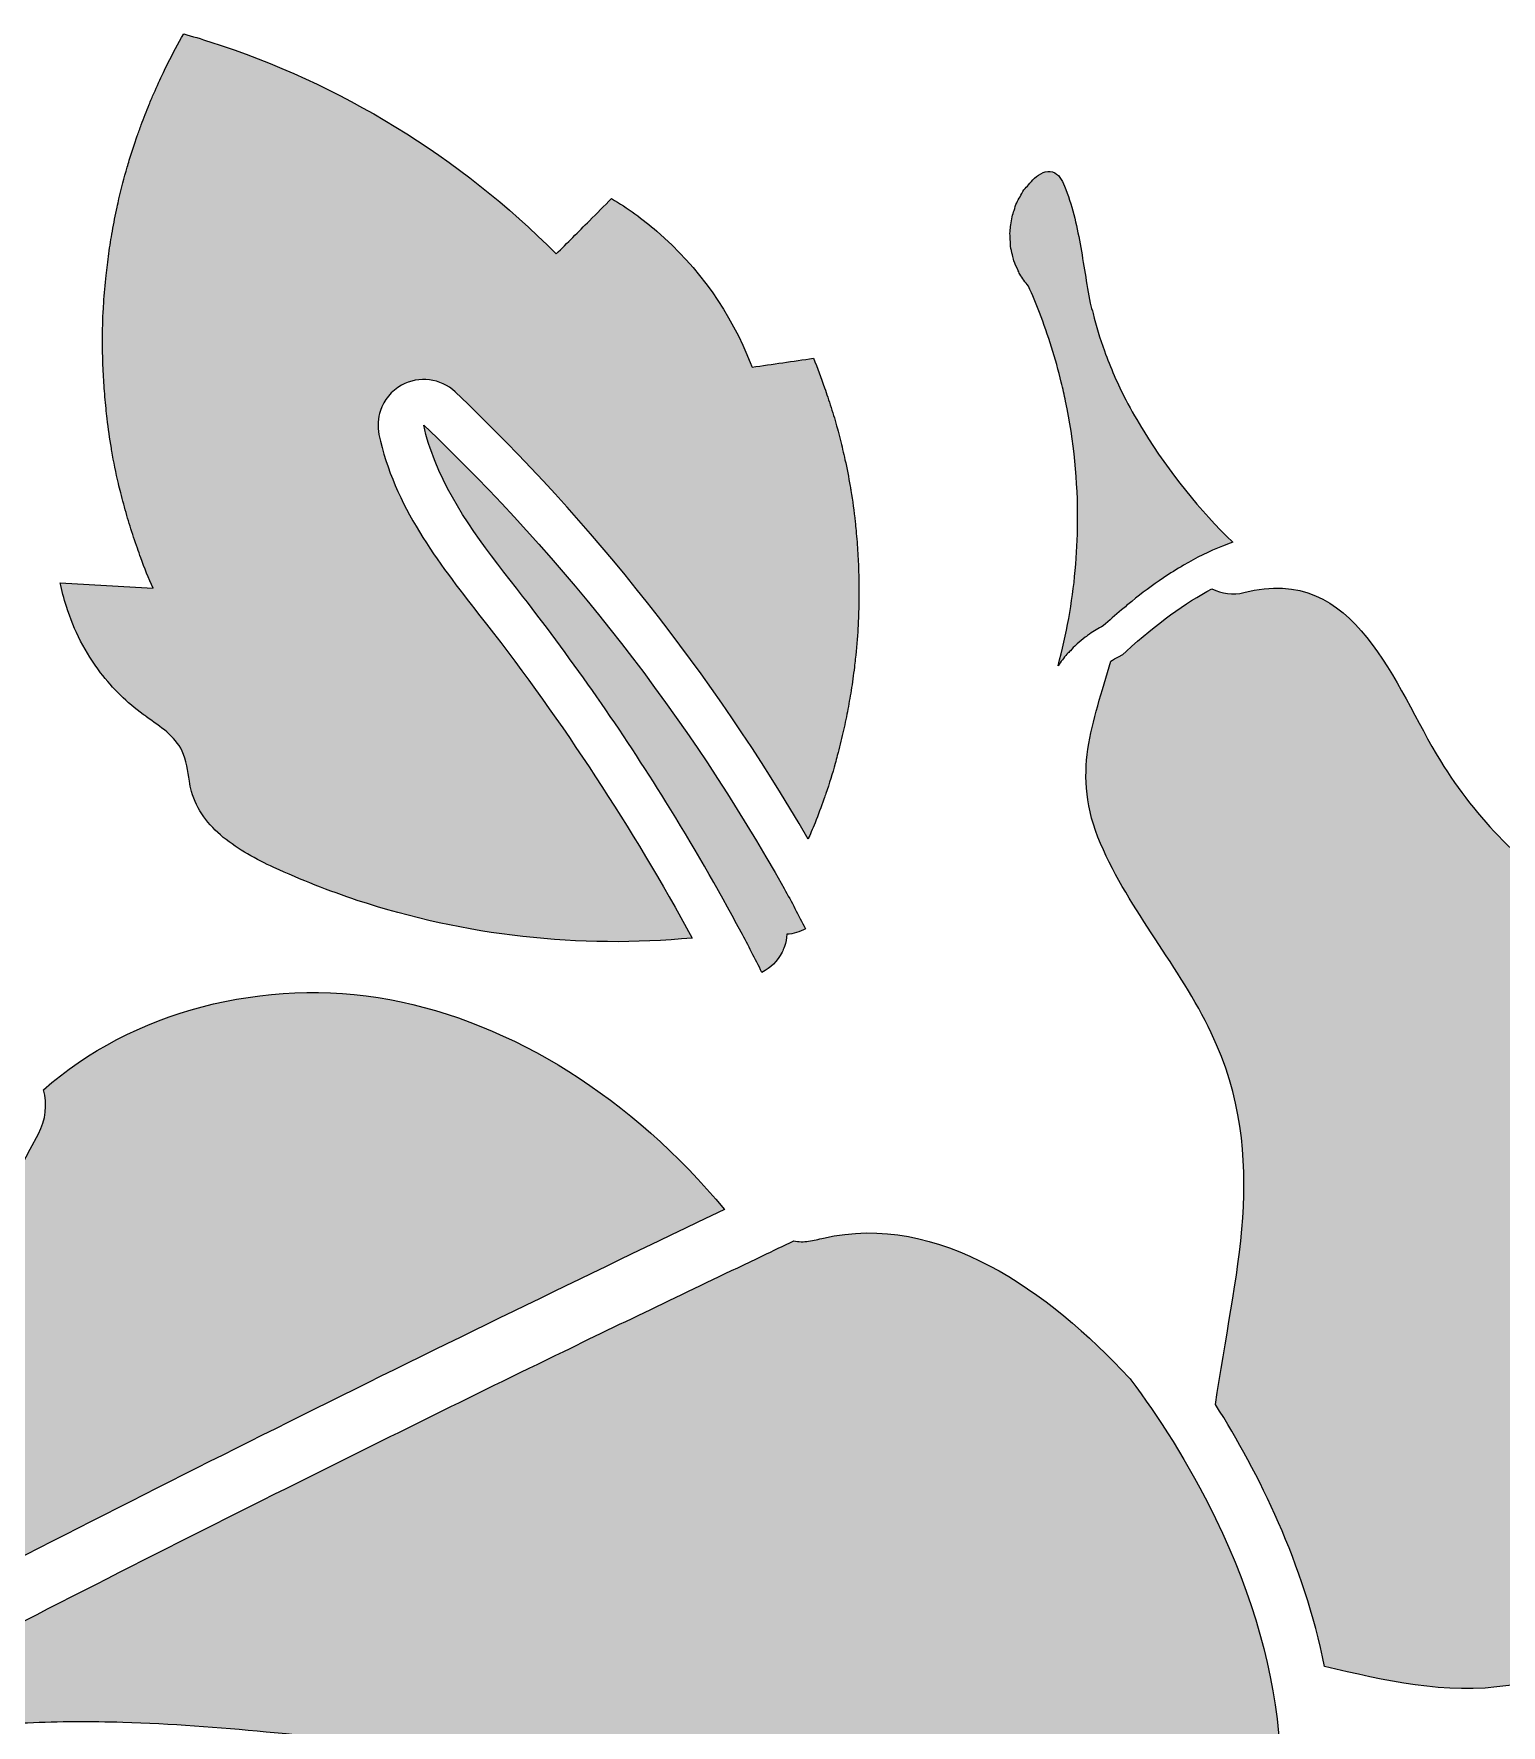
# Model space of a CAD drawing. Header units: inches. Extents: x 0.83 to 5.15, y 0.91 to 5.12.
# Drawn here: x 2.46 to 2.993, y 2.671 to 3.285 of the extents above; entities that cross this region are included whole.
import ezdxf

# ---------------------------------------------------------------- set-up
doc = ezdxf.new("R2010")
doc.units = ezdxf.units.IN
doc.header["$MEASUREMENT"] = 0
doc.layers.add('Calque 1', color=7, linetype='Continuous')

# ---------------------------------------------------------------- blocks, each defined once
blk = doc.blocks.new('block 2')
at = {"layer": 'Calque 1', "true_color": 0x6c7d27}
h = blk.add_hatch(color=67, dxfattribs=at)
h.dxf.hatch_style = 2
edge = h.paths.add_edge_path()
edge.add_spline(control_points=[(2.47199, 3.07707), (2.4747, 3.0684), (2.47891, 3.06019), (2.48444, 3.05298), (2.48884, 3.04723), (2.49403, 3.04209), (2.49988, 3.0378), (2.50027, 3.03752), (2.50069, 3.03722), (2.5011, 3.03693), (2.50605, 3.03338), (2.51139, 3.02999), (2.51402, 3.02452), (2.51567, 3.02113), (2.51602, 3.01732), (2.51667, 3.01358), (2.51687, 3.01233), (2.5171, 3.01109), (2.51744, 3.00987), (2.51835, 3.00648), (2.51988, 3.00343), (2.52185, 3.00066), (2.52383, 2.9979), (2.52626, 2.99542), (2.52898, 2.99316), (2.53441, 2.98869), (2.54099, 2.98516), (2.54736, 2.98222), (2.55722, 2.97767), (2.56733, 2.97369), (2.57764, 2.97027), (2.61664, 2.95736), (2.65835, 2.95268), (2.69926, 2.95658), (2.67742, 2.99655), (2.65234, 3.03491), (2.62454, 3.07064), (2.62454, 3.07064), (2.62168, 3.0743), (2.62168, 3.0743), (2.60725, 3.09275), (2.59092, 3.11365), (2.5855, 3.13954), (2.58489, 3.1425), (2.58511, 3.14549), (2.58602, 3.14822), (2.58732, 3.15203), (2.58998, 3.15537), (2.59368, 3.15743), (2.60003, 3.16097), (2.60792, 3.15998), (2.61319, 3.15498), (2.66338, 3.10727), (2.70639, 3.05264), (2.74136, 2.99254), (2.74171, 2.99339), (2.74212, 2.99425), (2.74249, 2.9951), (2.74295, 2.99623), (2.74341, 2.99736), (2.74386, 2.99848), (2.745, 3.00133), (2.74605, 3.00419), (2.74707, 3.00708), (2.7473, 3.00776), (2.74756, 3.00841), (2.7478, 3.00909), (2.74901, 3.0127), (2.75014, 3.01633), (2.75118, 3.01997), (2.75145, 3.02096), (2.7517, 3.02196), (2.75195, 3.02294), (2.75267, 3.02566), (2.75339, 3.02839), (2.754, 3.03113), (2.75429, 3.03243), (2.75457, 3.03373), (2.75484, 3.03502), (2.75537, 3.03754), (2.75586, 3.04007), (2.75631, 3.0426), (2.75654, 3.04392), (2.75675, 3.04522), (2.75697, 3.04651), (2.75742, 3.04933), (2.7578, 3.05215), (2.75814, 3.05499), (2.75825, 3.05594), (2.7584, 3.05693), (2.75849, 3.05789), (2.7589, 3.06167), (2.75922, 3.06548), (2.75944, 3.06928), (2.75948, 3.0701), (2.75949, 3.07088), (2.75954, 3.0717), (2.75967, 3.07471), (2.75978, 3.07773), (2.75981, 3.08073), (2.75981, 3.08203), (2.75981, 3.08333), (2.75979, 3.08461), (2.75977, 3.08721), (2.7597, 3.08979), (2.75959, 3.09238), (2.75954, 3.09372), (2.75948, 3.09504), (2.7594, 3.09637), (2.75924, 3.09911), (2.75901, 3.10186), (2.75875, 3.1046), (2.75864, 3.10567), (2.75854, 3.10676), (2.75844, 3.10784), (2.75803, 3.11164), (2.75751, 3.11541), (2.7569, 3.11918), (2.75681, 3.1197), (2.7567, 3.12019), (2.75661, 3.1207), (2.75605, 3.12394), (2.75544, 3.12718), (2.75473, 3.13038), (2.75446, 3.13161), (2.75416, 3.13283), (2.75388, 3.13403), (2.75328, 3.1366), (2.75264, 3.13912), (2.75197, 3.14164), (2.75161, 3.14294), (2.75125, 3.14425), (2.75087, 3.14552), (2.75012, 3.14808), (2.74932, 3.15061), (2.74848, 3.15312), (2.7481, 3.15426), (2.74775, 3.1554), (2.74734, 3.15652), (2.74608, 3.16012), (2.74474, 3.1637), (2.74327, 3.16722), (2.73584, 3.16615), (2.72841, 3.16508), (2.72099, 3.16399), (2.72084, 3.16436), (2.72066, 3.1647), (2.72053, 3.16507), (2.71337, 3.18366), (2.70152, 3.2004), (2.68641, 3.21339), (2.68129, 3.21779), (2.67577, 3.22177), (2.66996, 3.22525), (2.6673, 3.22256), (2.66462, 3.21989), (2.66195, 3.2172), (2.65792, 3.21316), (2.6539, 3.20913), (2.64988, 3.20511), (2.61495, 3.24041), (2.57138, 3.26709), (2.5241, 3.28224), (2.52096, 3.28323), (2.51778, 3.28421), (2.51459, 3.2851), (2.51257, 3.28162), (2.51069, 3.27806), (2.50888, 3.27447), (2.5083, 3.27333), (2.50777, 3.27218), (2.50723, 3.27102), (2.50604, 3.26853), (2.50487, 3.26602), (2.50376, 3.26348), (2.50317, 3.26214), (2.5026, 3.26078), (2.50205, 3.25943), (2.50104, 3.25697), (2.50009, 3.25452), (2.49917, 3.25203), (2.49867, 3.25069), (2.49818, 3.24935), (2.49771, 3.24799), (2.49668, 3.24506), (2.49573, 3.24211), (2.49485, 3.23914), (2.49459, 3.23829), (2.49432, 3.23748), (2.49406, 3.23665), (2.49297, 3.23284), (2.49197, 3.229), (2.49108, 3.22514), (2.49084, 3.22415), (2.49067, 3.22313), (2.49044, 3.22215), (2.4898, 3.21924), (2.48922, 3.21631), (2.48869, 3.21335), (2.48846, 3.21202), (2.48823, 3.21071), (2.48802, 3.20936), (2.48759, 3.20664), (2.48721, 3.2039), (2.48687, 3.20116), (2.48671, 3.19987), (2.48653, 3.19858), (2.4864, 3.19731), (2.48606, 3.19398), (2.48577, 3.19065), (2.48557, 3.18734), (2.48553, 3.18667), (2.48546, 3.18602), (2.48543, 3.18537), (2.4852, 3.1814), (2.48512, 3.17741), (2.48511, 3.17345), (2.48511, 3.17236), (2.48515, 3.17128), (2.48515, 3.17018), (2.48519, 3.16726), (2.48526, 3.16433), (2.48541, 3.16142), (2.48549, 3.16005), (2.48557, 3.15872), (2.48566, 3.15738), (2.48585, 3.1546), (2.4861, 3.1518), (2.48638, 3.14901), (2.4865, 3.14776), (2.48664, 3.14653), (2.48678, 3.14528), (2.48721, 3.1417), (2.48771, 3.1381), (2.48834, 3.13455), (2.48839, 3.1342), (2.48843, 3.13382), (2.4885, 3.13345), (2.48918, 3.12956), (2.48999, 3.12564), (2.49089, 3.12176), (2.49114, 3.12063), (2.49146, 3.11951), (2.49173, 3.11839), (2.49243, 3.11563), (2.49315, 3.11287), (2.49394, 3.11011), (2.49432, 3.10881), (2.49472, 3.1075), (2.4951, 3.10621), (2.49594, 3.10354), (2.49683, 3.10086), (2.49776, 3.09823), (2.49817, 3.09707), (2.49856, 3.09591), (2.49898, 3.09475), (2.50037, 3.09102), (2.50184, 3.08733), (2.50345, 3.08366), (2.4922, 3.08435), (2.48097, 3.08502), (2.46974, 3.08569), (2.47032, 3.08279), (2.47111, 3.0799), (2.47199, 3.07707)], knot_values=[0, 0, 0, 0, 1, 1, 1, 2, 2, 2, 3, 3, 3, 4, 4, 4, 5, 5, 5, 6, 6, 6, 7, 7, 7, 8, 8, 8, 9, 9, 9, 10, 10, 10, 11, 11, 11, 12, 12, 12, 13, 13, 13, 14, 14, 14, 15, 15, 15, 16, 16, 16, 17, 17, 17, 18, 18, 18, 19, 19, 19, 20, 20, 20, 21, 21, 21, 22, 22, 22, 23, 23, 23, 24, 24, 24, 25, 25, 25, 26, 26, 26, 27, 27, 27, 28, 28, 28, 29, 29, 29, 30, 30, 30, 31, 31, 31, 32, 32, 32, 33, 33, 33, 34, 34, 34, 35, 35, 35, 36, 36, 36, 37, 37, 37, 38, 38, 38, 39, 39, 39, 40, 40, 40, 41, 41, 41, 42, 42, 42, 43, 43, 43, 44, 44, 44, 45, 45, 45, 46, 46, 46, 47, 47, 47, 48, 48, 48, 49, 49, 49, 50, 50, 50, 51, 51, 51, 52, 52, 52, 53, 53, 53, 54, 54, 54, 55, 55, 55, 56, 56, 56, 57, 57, 57, 58, 58, 58, 59, 59, 59, 60, 60, 60, 61, 61, 61, 62, 62, 62, 63, 63, 63, 64, 64, 64, 65, 65, 65, 66, 66, 66, 67, 67, 67, 68, 68, 68, 69, 69, 69, 70, 70, 70, 71, 71, 71, 72, 72, 72, 73, 73, 73, 74, 74, 74, 75, 75, 75, 76, 76, 76, 77, 77, 77, 78, 78, 78, 79, 79, 79, 80, 80, 80, 81, 81, 81, 82, 82, 82, 83, 83, 83, 84, 84, 84, 85, 85, 85, 86, 86, 86, 87, 87, 87, 88, 88, 88, 88], degree=3, periodic=1)
at = {"layer": 'Calque 1', "true_color": 0x42210b}
h = blk.add_hatch(color=38, dxfattribs=at)
h.dxf.hatch_style = 2
edge = h.paths.add_edge_path()
edge.add_spline(control_points=[(2.81486, 3.20791), (2.815, 3.20683), (2.81531, 3.2058), (2.81557, 3.20475), (2.81573, 3.20405), (2.81581, 3.20333), (2.81605, 3.20266), (2.81642, 3.20154), (2.81696, 3.20048), (2.81749, 3.19941), (2.81776, 3.19887), (2.81793, 3.1983), (2.81822, 3.19779), (2.81909, 3.19626), (2.82015, 3.1948), (2.82136, 3.19347), (2.82137, 3.19347), (2.82137, 3.19345), (2.82138, 3.19344), (2.82281, 3.19027), (2.82411, 3.18705), (2.82536, 3.18382), (2.82855, 3.17556), (2.83119, 3.16709), (2.83329, 3.15849), (2.83385, 3.1562), (2.83439, 3.1539), (2.83487, 3.15158), (2.83786, 3.13719), (2.83931, 3.12246), (2.83922, 3.10777), (2.83918, 3.1019), (2.83889, 3.09602), (2.83835, 3.09017), (2.83781, 3.0843), (2.83702, 3.07848), (2.83598, 3.0727), (2.83495, 3.06692), (2.83366, 3.06118), (2.83211, 3.05553), (2.83312, 3.05698), (2.8342, 3.05838), (2.83535, 3.05971), (2.83575, 3.06015), (2.83618, 3.06055), (2.83657, 3.06097), (2.83729, 3.06173), (2.83799, 3.06251), (2.83875, 3.06322), (2.83884, 3.0633), (2.83895, 3.06337), (2.83904, 3.06346), (2.83997, 3.06432), (2.84098, 3.06508), (2.842, 3.06585), (2.84252, 3.06623), (2.84296, 3.06666), (2.84351, 3.06703), (2.84508, 3.0681), (2.84673, 3.06909), (2.84848, 3.06997), (2.84851, 3.07001), (2.84855, 3.07004), (2.84859, 3.07008), (2.85068, 3.07198), (2.85291, 3.07388), (2.85516, 3.07581), (2.85639, 3.07684), (2.8576, 3.07785), (2.85887, 3.0789), (2.86254, 3.08184), (2.86639, 3.08473), (2.87036, 3.08743), (2.87276, 3.08904), (2.87522, 3.09056), (2.87769, 3.09203), (2.88228, 3.09471), (2.88702, 3.09705), (2.89183, 3.09894), (2.89307, 3.09942), (2.89429, 3.09993), (2.89552, 3.10036), (2.88376, 3.11188), (2.87242, 3.12576), (2.86321, 3.14069), (2.86091, 3.14442), (2.85876, 3.14822), (2.85674, 3.15206), (2.85369, 3.15792), (2.85117, 3.16389), (2.84896, 3.16987), (2.84729, 3.1744), (2.84588, 3.17893), (2.84481, 3.18347), (2.8445, 3.18473), (2.84406, 3.18599), (2.84382, 3.18724), (2.8431, 3.19082), (2.8425, 3.19442), (2.84192, 3.19801), (2.84134, 3.20161), (2.84077, 3.20523), (2.8401, 3.20881), (2.83881, 3.21597), (2.83719, 3.22302), (2.83445, 3.22978), (2.834, 3.23086), (2.83347, 3.23199), (2.83278, 3.23292), (2.83209, 3.23387), (2.8312, 3.23462), (2.83008, 3.23496), (2.82777, 3.23564), (2.82539, 3.23424), (2.82358, 3.23267), (2.82358, 3.23267), (2.82358, 3.23267), (2.82358, 3.23267), (2.82274, 3.23195), (2.82208, 3.23108), (2.82137, 3.23025), (2.82083, 3.22963), (2.82022, 3.22906), (2.81974, 3.22838), (2.81917, 3.22758), (2.81877, 3.22673), (2.81829, 3.22587), (2.8179, 3.22515), (2.81744, 3.22447), (2.81711, 3.22373), (2.8167, 3.22285), (2.81646, 3.22188), (2.81615, 3.22095), (2.8159, 3.22017), (2.81559, 3.21944), (2.81542, 3.21867), (2.81517, 3.21768), (2.8151, 3.21666), (2.81497, 3.21566), (2.81487, 3.21487), (2.8147, 3.21411), (2.81466, 3.21331), (2.8146, 3.21229), (2.81471, 3.21126), (2.81477, 3.21021), (2.81481, 3.20943), (2.81477, 3.20865), (2.81486, 3.20791)], knot_values=[0, 0, 0, 0, 1, 1, 1, 2, 2, 2, 3, 3, 3, 4, 4, 4, 5, 5, 5, 6, 6, 6, 7, 7, 7, 8, 8, 8, 9, 9, 9, 10, 10, 10, 11, 11, 11, 12, 12, 12, 13, 13, 13, 14, 14, 14, 15, 15, 15, 16, 16, 16, 17, 17, 17, 18, 18, 18, 19, 19, 19, 20, 20, 20, 21, 21, 21, 22, 22, 22, 23, 23, 23, 24, 24, 24, 25, 25, 25, 26, 26, 26, 27, 27, 27, 28, 28, 28, 29, 29, 29, 30, 30, 30, 31, 31, 31, 32, 32, 32, 33, 33, 33, 34, 34, 34, 35, 35, 35, 36, 36, 36, 37, 37, 37, 38, 38, 38, 39, 39, 39, 40, 40, 40, 41, 41, 41, 42, 42, 42, 43, 43, 43, 44, 44, 44, 45, 45, 45, 46, 46, 46, 47, 47, 47, 48, 48, 48, 49, 49, 49, 49], degree=3, periodic=1)
at = {"layer": 'Calque 1', "true_color": 0x424d18}
h = blk.add_hatch(color=69, dxfattribs=at)
h.dxf.hatch_style = 2
edge = h.paths.add_edge_path()
edge.add_spline(control_points=[(2.73187, 2.95138), (2.7322, 2.95207), (2.7325, 2.95276), (2.73275, 2.95346), (2.73324, 2.95492), (2.73352, 2.95642), (2.73359, 2.95793), (2.73603, 2.95806), (2.73832, 2.95884), (2.74041, 2.95996), (2.73783, 2.96482), (2.73535, 2.96971), (2.73267, 2.97453), (2.69774, 3.03676), (2.65351, 3.09378), (2.60177, 3.14293), (2.6027, 3.13837), (2.60418, 3.13399), (2.60588, 3.12973), (2.61297, 3.11186), (2.62568, 3.0962), (2.63764, 3.08082), (2.65629, 3.05686), (2.67367, 3.03191), (2.68968, 3.00609), (2.69929, 2.9906), (2.7084, 2.97481), (2.71701, 2.95875), (2.71962, 2.95391), (2.72206, 2.949), (2.72458, 2.94409), (2.72766, 2.94571), (2.73028, 2.94817), (2.73187, 2.95138)], knot_values=[0, 0, 0, 0, 1, 1, 1, 2, 2, 2, 3, 3, 3, 4, 4, 4, 5, 5, 5, 6, 6, 6, 7, 7, 7, 8, 8, 8, 9, 9, 9, 10, 10, 10, 11, 11, 11, 11], degree=3, periodic=1)
at = {"layer": 'Calque 1', "true_color": 0xfbb03b}
h = blk.add_hatch(color=40, dxfattribs=at)
h.dxf.hatch_style = 2
edge = h.paths.add_edge_path()
edge.add_spline(control_points=[(2.85685, 3.06074), (2.85685, 3.06074), (2.85558, 3.05957), (2.85558, 3.05957), (2.85558, 3.05957), (2.85403, 3.05878), (2.85403, 3.05878), (2.85307, 3.05832), (2.85216, 3.05775), (2.85125, 3.05714), (2.84507, 3.03483), (2.83656, 3.0164), (2.84755, 2.99089), (2.85809, 2.96642), (2.87633, 2.94615), (2.88774, 2.92213), (2.90956, 2.87613), (2.89586, 2.8339), (2.8893, 2.78707), (2.90502, 2.76217), (2.92135, 2.72926), (2.92891, 2.69187), (2.9507, 2.68689), (2.97253, 2.68141), (2.99582, 2.68503), (3.01906, 2.68867), (3.04274, 2.69957), (3.05697, 2.71899), (3.07039, 2.73733), (3.07083, 2.7594), (3.07354, 2.78101), (3.07657, 2.80504), (3.08107, 2.846), (3.11361, 2.84489), (3.12234, 2.84459), (3.13224, 2.83731), (3.14094, 2.84017), (3.15275, 2.84405), (3.15742, 2.86069), (3.15891, 2.871), (3.16069, 2.88329), (3.16009, 2.89582), (3.16052, 2.90827), (3.11519, 2.93022), (3.06459, 2.94123), (3.02209, 2.9689), (3.00122, 2.9825), (2.98406, 2.99969), (2.97099, 3.02091), (2.95421, 3.04814), (2.94031, 3.09295), (2.89959, 3.08209), (2.89566, 3.08104), (2.8916, 3.08177), (2.88799, 3.08346), (2.87835, 3.07838), (2.86795, 3.0708), (2.85685, 3.06074)], knot_values=[0, 0, 0, 0, 1, 1, 1, 2, 2, 2, 3, 3, 3, 4, 4, 4, 5, 5, 5, 6, 6, 6, 7, 7, 7, 8, 8, 8, 9, 9, 9, 10, 10, 10, 11, 11, 11, 12, 12, 12, 13, 13, 13, 14, 14, 14, 15, 15, 15, 16, 16, 16, 17, 17, 17, 18, 18, 18, 19, 19, 19, 19], degree=3, periodic=1)
at = {"layer": 'Calque 1', "true_color": 0xf7931e}
h = blk.add_hatch(color=30, dxfattribs=at)
h.dxf.hatch_style = 2
edge = h.paths.add_edge_path()
edge.add_spline(control_points=[(2.40222, 2.71174), (2.40213, 2.71125), (2.40187, 2.71082), (2.40173, 2.71033), (2.40289, 2.70881), (2.40405, 2.70726), (2.40508, 2.70563), (2.50595, 2.75795), (2.60868, 2.80907), (2.71094, 2.8579), (2.67765, 2.89832), (2.63397, 2.92589), (2.58944, 2.93419), (2.54378, 2.94271), (2.49546, 2.92967), (2.46365, 2.90142), (2.46512, 2.8962), (2.46463, 2.89045), (2.46181, 2.88539), (2.42921, 2.82671), (2.41219, 2.75819), (2.40222, 2.71174)], knot_values=[0, 0, 0, 0, 1, 1, 1, 2, 2, 2, 3, 3, 3, 4, 4, 4, 5, 5, 5, 6, 6, 6, 7, 7, 7, 7], degree=3, periodic=1)
at = {"layer": 'Calque 1', "true_color": 0xfbb03b}
h = blk.add_hatch(color=40, dxfattribs=at)
h.dxf.hatch_style = 2
edge = h.paths.add_edge_path()
edge.add_spline(control_points=[(3.68713, 2.64956), (3.68667, 2.66155), (3.68575, 2.6735), (3.68397, 2.6853), (3.68301, 2.69172), (3.68184, 2.69809), (3.68049, 2.70443), (3.67923, 2.71022), (3.67778, 2.71597), (3.67617, 2.72169), (3.67498, 2.72131), (3.67375, 2.72103), (3.6725, 2.72083), (3.6649, 2.71963), (3.65734, 2.72186), (3.65001, 2.72742), (3.64026, 2.7348), (3.62728, 2.74093), (3.61353, 2.74738), (3.57963, 2.76335), (3.53328, 2.7852), (3.53752, 2.84028), (3.53773, 2.85019), (3.54277, 2.85936), (3.55074, 2.86579), (3.5505, 2.86591), (3.55027, 2.86605), (3.55002, 2.86617), (3.54823, 2.86716), (3.54643, 2.86815), (3.54458, 2.86906), (3.54324, 2.86975), (3.54188, 2.87037), (3.54053, 2.87103), (3.53872, 2.87188), (3.53691, 2.87271), (3.53507, 2.87351), (3.53366, 2.87412), (3.53221, 2.87472), (3.53079, 2.8753), (3.52896, 2.87604), (3.52711, 2.87676), (3.52524, 2.87745), (3.52378, 2.878), (3.52228, 2.87853), (3.52079, 2.87903), (3.51891, 2.87968), (3.51702, 2.88029), (3.51514, 2.88087), (3.51362, 2.88135), (3.5121, 2.88182), (3.51057, 2.88226), (3.50864, 2.88281), (3.5067, 2.88331), (3.50476, 2.88382), (3.50323, 2.88421), (3.50171, 2.8846), (3.50018, 2.88497), (3.49817, 2.88543), (3.49615, 2.88584), (3.49413, 2.88626), (3.49262, 2.88657), (3.49113, 2.8869), (3.48962, 2.88717), (3.48747, 2.88755), (3.4853, 2.88789), (3.48314, 2.88821), (3.48176, 2.88841), (3.48037, 2.88864), (3.47899, 2.88885), (3.47624, 2.8892), (3.47347, 2.8895), (3.47069, 2.88976), (3.4699, 2.88982), (3.46912, 2.88996), (3.46833, 2.89001), (3.46482, 2.8903), (3.46129, 2.89053), (3.45778, 2.89065), (3.45653, 2.89071), (3.45527, 2.89069), (3.45402, 2.89072), (3.45171, 2.89076), (3.44942, 2.89081), (3.44713, 2.89079), (3.44569, 2.89077), (3.44424, 2.89069), (3.44282, 2.89065), (3.44074, 2.89058), (3.43867, 2.89052), (3.4366, 2.89038), (3.43511, 2.89029), (3.43362, 2.89015), (3.43212, 2.89004), (3.43015, 2.88985), (3.42818, 2.8897), (3.42622, 2.88947), (3.42472, 2.8893), (3.42322, 2.88909), (3.42173, 2.88889), (3.42008, 2.88866), (3.41844, 2.88841), (3.41682, 2.88814), (3.41233, 2.8874), (3.4079, 2.88658), (3.40358, 2.88553), (3.40077, 2.88485), (3.398, 2.88407), (3.39524, 2.88331), (3.39345, 2.88281), (3.39167, 2.8823), (3.38989, 2.88175), (3.36648, 2.8747), (3.34417, 2.86458), (3.32278, 2.85248), (3.30178, 2.84062), (3.28171, 2.82685), (3.2623, 2.81242), (3.23804, 2.79), (3.11096, 2.67206), (3.02306, 2.58141), (3.0214, 2.57945), (3.01973, 2.57754), (3.01812, 2.57555), (2.99649, 2.54899), (2.97575, 2.52171), (2.95577, 2.49392), (2.96663, 2.4488), (2.97365, 2.39213), (2.95812, 2.34656), (2.95812, 2.34656), (3.4656, 2.25338), (3.4656, 2.25338), (3.48442, 2.26794), (3.5027, 2.28316), (3.52013, 2.29924), (3.52943, 2.30781), (3.53836, 2.3167), (3.54713, 2.32574), (3.5319, 2.47061), (3.58054, 2.55173), (3.68713, 2.64956)], knot_values=[0, 0, 0, 0, 1, 1, 1, 2, 2, 2, 3, 3, 3, 4, 4, 4, 5, 5, 5, 6, 6, 6, 7, 7, 7, 8, 8, 8, 9, 9, 9, 10, 10, 10, 11, 11, 11, 12, 12, 12, 13, 13, 13, 14, 14, 14, 15, 15, 15, 16, 16, 16, 17, 17, 17, 18, 18, 18, 19, 19, 19, 20, 20, 20, 21, 21, 21, 22, 22, 22, 23, 23, 23, 24, 24, 24, 25, 25, 25, 26, 26, 26, 27, 27, 27, 28, 28, 28, 29, 29, 29, 30, 30, 30, 31, 31, 31, 32, 32, 32, 33, 33, 33, 34, 34, 34, 35, 35, 35, 36, 36, 36, 37, 37, 37, 38, 38, 38, 39, 39, 39, 40, 40, 40, 41, 41, 41, 42, 42, 42, 43, 43, 43, 44, 44, 44, 45, 45, 45, 46, 46, 46, 47, 47, 47, 47], degree=3, periodic=1)
at = {"layer": 'Calque 1', "true_color": 0xf7931e}
h = blk.add_hatch(color=30, dxfattribs=at)
h.dxf.hatch_style = 2
edge = h.paths.add_edge_path()
edge.add_spline(control_points=[(3.23124, 2.81158), (3.22947, 2.83115), (3.22321, 2.84995), (3.21115, 2.86683), (3.21099, 2.86704), (3.21086, 2.86724), (3.21071, 2.86747), (3.20913, 2.8696), (3.20742, 2.87172), (3.20567, 2.87381), (3.20494, 2.87467), (3.20421, 2.87556), (3.20342, 2.87641), (3.20193, 2.87811), (3.20034, 2.87976), (3.1987, 2.8814), (3.19798, 2.88212), (3.19721, 2.88283), (3.19645, 2.88353), (3.19493, 2.85554), (3.19097, 2.82815), (3.16461, 2.81101), (3.15681, 2.80594), (3.1486, 2.80269), (3.1393, 2.80204), (3.13608, 2.8018), (3.11593, 2.80695), (3.11492, 2.80636), (3.10744, 2.80181), (3.10819, 2.75354), (3.10605, 2.74257), (3.09745, 2.69845), (3.06532, 2.66606), (3.0226, 2.65298), (2.99966, 2.64596), (2.97502, 2.64503), (2.95132, 2.64789), (2.94526, 2.64865), (2.93921, 2.64993), (2.93313, 2.65135), (2.9332, 2.64269), (2.93269, 2.63387), (2.93153, 2.62496), (2.95216, 2.60659), (2.97795, 2.59608), (3.00538, 2.59266), (3.08111, 2.67105), (3.18635, 2.76984), (3.23124, 2.81158)], knot_values=[0, 0, 0, 0, 1, 1, 1, 2, 2, 2, 3, 3, 3, 4, 4, 4, 5, 5, 5, 6, 6, 6, 7, 7, 7, 8, 8, 8, 9, 9, 9, 10, 10, 10, 11, 11, 11, 12, 12, 12, 13, 13, 13, 14, 14, 14, 15, 15, 15, 16, 16, 16, 16], degree=3, periodic=1)
at = {"layer": 'Calque 1', "true_color": 0xf15a24}
h = blk.add_hatch(color=20, dxfattribs=at)
h.dxf.hatch_style = 2
edge = h.paths.add_edge_path()
edge.add_spline(control_points=[(2.74425, 2.84694), (2.74334, 2.84675), (2.74243, 2.84657), (2.74152, 2.84642), (2.74063, 2.8463), (2.73971, 2.84622), (2.73881, 2.84623), (2.73793, 2.84625), (2.73703, 2.84635), (2.73617, 2.84657), (2.73237, 2.84475), (2.72861, 2.84291), (2.72481, 2.84111), (2.70072, 2.82962), (2.67664, 2.81807), (2.65263, 2.8064), (2.61892, 2.79001), (2.58534, 2.77337), (2.55181, 2.75662), (2.50562, 2.73352), (2.45959, 2.71011), (2.41376, 2.68632), (2.41398, 2.68557), (2.41427, 2.68487), (2.41446, 2.68414), (2.41592, 2.67855), (2.41673, 2.67274), (2.41699, 2.6669), (2.42482, 2.66828), (2.43267, 2.66941), (2.44061, 2.67015), (2.45205, 2.67124), (2.46358, 2.67173), (2.47514, 2.67179), (2.48093, 2.67182), (2.48671, 2.67174), (2.4925, 2.67156), (2.50987, 2.67106), (2.52726, 2.66973), (2.5445, 2.66809), (2.62226, 2.66071), (2.69801, 2.64601), (2.77242, 2.62562), (2.80219, 2.61747), (2.83175, 2.60841), (2.86114, 2.59855), (2.87155, 2.59505), (2.88193, 2.59134), (2.89231, 2.58765), (2.89488, 2.58675), (2.89747, 2.58584), (2.90004, 2.58496), (2.92033, 2.63491), (2.91676, 2.68894), (2.88928, 2.74571), (2.8795, 2.76596), (2.86816, 2.78315), (2.85855, 2.79605), (2.85834, 2.79628), (2.85817, 2.7965), (2.85795, 2.79673), (2.82899, 2.82812), (2.78855, 2.8572), (2.74695, 2.84755), (2.74605, 2.84738), (2.74514, 2.84715), (2.74425, 2.84694)], knot_values=[0, 0, 0, 0, 1, 1, 1, 2, 2, 2, 3, 3, 3, 4, 4, 4, 5, 5, 5, 6, 6, 6, 7, 7, 7, 8, 8, 8, 9, 9, 9, 10, 10, 10, 11, 11, 11, 12, 12, 12, 13, 13, 13, 14, 14, 14, 15, 15, 15, 16, 16, 16, 17, 17, 17, 18, 18, 18, 19, 19, 19, 20, 20, 20, 21, 21, 21, 22, 22, 22, 22], degree=3, periodic=1)
at = {"layer": 'Calque 1', "lineweight": 0}
for points, knots in [([(2.47199, 3.07707), (2.4747, 3.0684), (2.47891, 3.06019), (2.48444, 3.05298), (2.48884, 3.04723), (2.49403, 3.04209), (2.49988, 3.0378), (2.50027, 3.03752), (2.50069, 3.03722), (2.5011, 3.03693), (2.50605, 3.03338), (2.51139, 3.02999), (2.51402, 3.02452), (2.51567, 3.02113), (2.51602, 3.01732), (2.51667, 3.01358), (2.51687, 3.01233), (2.5171, 3.01109), (2.51744, 3.00987), (2.51835, 3.00648), (2.51988, 3.00343), (2.52185, 3.00066), (2.52383, 2.9979), (2.52626, 2.99542), (2.52898, 2.99316), (2.53441, 2.98869), (2.54099, 2.98516), (2.54736, 2.98222), (2.55722, 2.97767), (2.56733, 2.97369), (2.57764, 2.97027), (2.61664, 2.95736), (2.65835, 2.95268), (2.69926, 2.95658), (2.67742, 2.99655), (2.65234, 3.03491), (2.62454, 3.07064), (2.62454, 3.07064), (2.62168, 3.0743), (2.62168, 3.0743), (2.60725, 3.09275), (2.59092, 3.11365), (2.5855, 3.13954), (2.58489, 3.1425), (2.58511, 3.14549), (2.58602, 3.14822), (2.58732, 3.15203), (2.58998, 3.15537), (2.59368, 3.15743), (2.60003, 3.16097), (2.60792, 3.15998), (2.61319, 3.15498), (2.66338, 3.10727), (2.70639, 3.05264), (2.74136, 2.99254), (2.74171, 2.99339), (2.74212, 2.99425), (2.74249, 2.9951), (2.74295, 2.99623), (2.74341, 2.99736), (2.74386, 2.99848), (2.745, 3.00133), (2.74605, 3.00419), (2.74707, 3.00708), (2.7473, 3.00776), (2.74756, 3.00841), (2.7478, 3.00909), (2.74901, 3.0127), (2.75014, 3.01633), (2.75118, 3.01997), (2.75145, 3.02096), (2.7517, 3.02196), (2.75195, 3.02294), (2.75267, 3.02566), (2.75339, 3.02839), (2.754, 3.03113), (2.75429, 3.03243), (2.75457, 3.03373), (2.75484, 3.03502), (2.75537, 3.03754), (2.75586, 3.04007), (2.75631, 3.0426), (2.75654, 3.04392), (2.75675, 3.04522), (2.75697, 3.04651), (2.75742, 3.04933), (2.7578, 3.05215), (2.75814, 3.05499), (2.75825, 3.05594), (2.7584, 3.05693), (2.75849, 3.05789), (2.7589, 3.06167), (2.75922, 3.06548), (2.75944, 3.06928), (2.75948, 3.0701), (2.75949, 3.07088), (2.75954, 3.0717), (2.75967, 3.07471), (2.75978, 3.07773), (2.75981, 3.08073), (2.75981, 3.08203), (2.75981, 3.08333), (2.75979, 3.08461), (2.75977, 3.08721), (2.7597, 3.08979), (2.75959, 3.09238), (2.75954, 3.09372), (2.75948, 3.09504), (2.7594, 3.09637), (2.75924, 3.09911), (2.75901, 3.10186), (2.75875, 3.1046), (2.75864, 3.10567), (2.75854, 3.10676), (2.75844, 3.10784), (2.75803, 3.11164), (2.75751, 3.11541), (2.7569, 3.11918), (2.75681, 3.1197), (2.7567, 3.12019), (2.75661, 3.1207), (2.75605, 3.12394), (2.75544, 3.12718), (2.75473, 3.13038), (2.75446, 3.13161), (2.75416, 3.13283), (2.75388, 3.13403), (2.75328, 3.1366), (2.75264, 3.13912), (2.75197, 3.14164), (2.75161, 3.14294), (2.75125, 3.14425), (2.75087, 3.14552), (2.75012, 3.14808), (2.74932, 3.15061), (2.74848, 3.15312), (2.7481, 3.15426), (2.74775, 3.1554), (2.74734, 3.15652), (2.74608, 3.16012), (2.74474, 3.1637), (2.74327, 3.16722), (2.73584, 3.16615), (2.72841, 3.16508), (2.72099, 3.16399), (2.72084, 3.16436), (2.72066, 3.1647), (2.72053, 3.16507), (2.71337, 3.18366), (2.70152, 3.2004), (2.68641, 3.21339), (2.68129, 3.21779), (2.67577, 3.22177), (2.66996, 3.22525), (2.6673, 3.22256), (2.66462, 3.21989), (2.66195, 3.2172), (2.65792, 3.21316), (2.6539, 3.20913), (2.64988, 3.20511), (2.61495, 3.24041), (2.57138, 3.26709), (2.5241, 3.28224), (2.52096, 3.28323), (2.51778, 3.28421), (2.51459, 3.2851), (2.51257, 3.28162), (2.51069, 3.27806), (2.50888, 3.27447), (2.5083, 3.27333), (2.50777, 3.27218), (2.50723, 3.27102), (2.50604, 3.26853), (2.50487, 3.26602), (2.50376, 3.26348), (2.50317, 3.26214), (2.5026, 3.26078), (2.50205, 3.25943), (2.50104, 3.25697), (2.50009, 3.25452), (2.49917, 3.25203), (2.49867, 3.25069), (2.49818, 3.24935), (2.49771, 3.24799), (2.49668, 3.24506), (2.49573, 3.24211), (2.49485, 3.23914), (2.49459, 3.23829), (2.49432, 3.23748), (2.49406, 3.23665), (2.49297, 3.23284), (2.49197, 3.229), (2.49108, 3.22514), (2.49084, 3.22415), (2.49067, 3.22313), (2.49044, 3.22215), (2.4898, 3.21924), (2.48922, 3.21631), (2.48869, 3.21335), (2.48846, 3.21202), (2.48823, 3.21071), (2.48802, 3.20936), (2.48759, 3.20664), (2.48721, 3.2039), (2.48687, 3.20116), (2.48671, 3.19987), (2.48653, 3.19858), (2.4864, 3.19731), (2.48606, 3.19398), (2.48577, 3.19065), (2.48557, 3.18734), (2.48553, 3.18667), (2.48546, 3.18602), (2.48543, 3.18537), (2.4852, 3.1814), (2.48512, 3.17741), (2.48511, 3.17345), (2.48511, 3.17236), (2.48515, 3.17128), (2.48515, 3.17018), (2.48519, 3.16726), (2.48526, 3.16433), (2.48541, 3.16142), (2.48549, 3.16005), (2.48557, 3.15872), (2.48566, 3.15738), (2.48585, 3.1546), (2.4861, 3.1518), (2.48638, 3.14901), (2.4865, 3.14776), (2.48664, 3.14653), (2.48678, 3.14528), (2.48721, 3.1417), (2.48771, 3.1381), (2.48834, 3.13455), (2.48839, 3.1342), (2.48843, 3.13382), (2.4885, 3.13345), (2.48918, 3.12956), (2.48999, 3.12564), (2.49089, 3.12176), (2.49114, 3.12063), (2.49146, 3.11951), (2.49173, 3.11839), (2.49243, 3.11563), (2.49315, 3.11287), (2.49394, 3.11011), (2.49432, 3.10881), (2.49472, 3.1075), (2.4951, 3.10621), (2.49594, 3.10354), (2.49683, 3.10086), (2.49776, 3.09823), (2.49817, 3.09707), (2.49856, 3.09591), (2.49898, 3.09475), (2.50037, 3.09102), (2.50184, 3.08733), (2.50345, 3.08366), (2.4922, 3.08435), (2.48097, 3.08502), (2.46974, 3.08569), (2.47032, 3.08279), (2.47111, 3.0799), (2.47199, 3.07707)], [0, 0, 0, 0, 1, 1, 1, 2, 2, 2, 3, 3, 3, 4, 4, 4, 5, 5, 5, 6, 6, 6, 7, 7, 7, 8, 8, 8, 9, 9, 9, 10, 10, 10, 11, 11, 11, 12, 12, 12, 13, 13, 13, 14, 14, 14, 15, 15, 15, 16, 16, 16, 17, 17, 17, 18, 18, 18, 19, 19, 19, 20, 20, 20, 21, 21, 21, 22, 22, 22, 23, 23, 23, 24, 24, 24, 25, 25, 25, 26, 26, 26, 27, 27, 27, 28, 28, 28, 29, 29, 29, 30, 30, 30, 31, 31, 31, 32, 32, 32, 33, 33, 33, 34, 34, 34, 35, 35, 35, 36, 36, 36, 37, 37, 37, 38, 38, 38, 39, 39, 39, 40, 40, 40, 41, 41, 41, 42, 42, 42, 43, 43, 43, 44, 44, 44, 45, 45, 45, 46, 46, 46, 47, 47, 47, 48, 48, 48, 49, 49, 49, 50, 50, 50, 51, 51, 51, 52, 52, 52, 53, 53, 53, 54, 54, 54, 55, 55, 55, 56, 56, 56, 57, 57, 57, 58, 58, 58, 59, 59, 59, 60, 60, 60, 61, 61, 61, 62, 62, 62, 63, 63, 63, 64, 64, 64, 65, 65, 65, 66, 66, 66, 67, 67, 67, 68, 68, 68, 69, 69, 69, 70, 70, 70, 71, 71, 71, 72, 72, 72, 73, 73, 73, 74, 74, 74, 75, 75, 75, 76, 76, 76, 77, 77, 77, 78, 78, 78, 79, 79, 79, 80, 80, 80, 81, 81, 81, 82, 82, 82, 83, 83, 83, 84, 84, 84, 85, 85, 85, 86, 86, 86, 87, 87, 87, 88, 88, 88, 88]), ([(2.81486, 3.20791), (2.815, 3.20683), (2.81531, 3.2058), (2.81557, 3.20475), (2.81573, 3.20405), (2.81581, 3.20333), (2.81605, 3.20266), (2.81642, 3.20154), (2.81696, 3.20048), (2.81749, 3.19941), (2.81776, 3.19887), (2.81793, 3.1983), (2.81822, 3.19779), (2.81909, 3.19626), (2.82015, 3.1948), (2.82136, 3.19347), (2.82137, 3.19347), (2.82137, 3.19345), (2.82138, 3.19344), (2.82281, 3.19027), (2.82411, 3.18705), (2.82536, 3.18382), (2.82855, 3.17556), (2.83119, 3.16709), (2.83329, 3.15849), (2.83385, 3.1562), (2.83439, 3.1539), (2.83487, 3.15158), (2.83786, 3.13719), (2.83931, 3.12246), (2.83922, 3.10777), (2.83918, 3.1019), (2.83889, 3.09602), (2.83835, 3.09017), (2.83781, 3.0843), (2.83702, 3.07848), (2.83598, 3.0727), (2.83495, 3.06692), (2.83366, 3.06118), (2.83211, 3.05553), (2.83312, 3.05698), (2.8342, 3.05838), (2.83535, 3.05971), (2.83575, 3.06015), (2.83618, 3.06055), (2.83657, 3.06097), (2.83729, 3.06173), (2.83799, 3.06251), (2.83875, 3.06322), (2.83884, 3.0633), (2.83895, 3.06337), (2.83904, 3.06346), (2.83997, 3.06432), (2.84098, 3.06508), (2.842, 3.06585), (2.84252, 3.06623), (2.84296, 3.06666), (2.84351, 3.06703), (2.84508, 3.0681), (2.84673, 3.06909), (2.84848, 3.06997), (2.84851, 3.07001), (2.84855, 3.07004), (2.84859, 3.07008), (2.85068, 3.07198), (2.85291, 3.07388), (2.85516, 3.07581), (2.85639, 3.07684), (2.8576, 3.07785), (2.85887, 3.0789), (2.86254, 3.08184), (2.86639, 3.08473), (2.87036, 3.08743), (2.87276, 3.08904), (2.87522, 3.09056), (2.87769, 3.09203), (2.88228, 3.09471), (2.88702, 3.09705), (2.89183, 3.09894), (2.89307, 3.09942), (2.89429, 3.09993), (2.89552, 3.10036), (2.88376, 3.11188), (2.87242, 3.12576), (2.86321, 3.14069), (2.86091, 3.14442), (2.85876, 3.14822), (2.85674, 3.15206), (2.85369, 3.15792), (2.85117, 3.16389), (2.84896, 3.16987), (2.84729, 3.1744), (2.84588, 3.17893), (2.84481, 3.18347), (2.8445, 3.18473), (2.84406, 3.18599), (2.84382, 3.18724), (2.8431, 3.19082), (2.8425, 3.19442), (2.84192, 3.19801), (2.84134, 3.20161), (2.84077, 3.20523), (2.8401, 3.20881), (2.83881, 3.21597), (2.83719, 3.22302), (2.83445, 3.22978), (2.834, 3.23086), (2.83347, 3.23199), (2.83278, 3.23292), (2.83209, 3.23387), (2.8312, 3.23462), (2.83008, 3.23496), (2.82777, 3.23564), (2.82539, 3.23424), (2.82358, 3.23267), (2.82358, 3.23267), (2.82358, 3.23267), (2.82358, 3.23267), (2.82274, 3.23195), (2.82208, 3.23108), (2.82137, 3.23025), (2.82083, 3.22963), (2.82022, 3.22906), (2.81974, 3.22838), (2.81917, 3.22758), (2.81877, 3.22673), (2.81829, 3.22587), (2.8179, 3.22515), (2.81744, 3.22447), (2.81711, 3.22373), (2.8167, 3.22285), (2.81646, 3.22188), (2.81615, 3.22095), (2.8159, 3.22017), (2.81559, 3.21944), (2.81542, 3.21867), (2.81517, 3.21768), (2.8151, 3.21666), (2.81497, 3.21566), (2.81487, 3.21487), (2.8147, 3.21411), (2.81466, 3.21331), (2.8146, 3.21229), (2.81471, 3.21126), (2.81477, 3.21021), (2.81481, 3.20943), (2.81477, 3.20865), (2.81486, 3.20791)], [0, 0, 0, 0, 1, 1, 1, 2, 2, 2, 3, 3, 3, 4, 4, 4, 5, 5, 5, 6, 6, 6, 7, 7, 7, 8, 8, 8, 9, 9, 9, 10, 10, 10, 11, 11, 11, 12, 12, 12, 13, 13, 13, 14, 14, 14, 15, 15, 15, 16, 16, 16, 17, 17, 17, 18, 18, 18, 19, 19, 19, 20, 20, 20, 21, 21, 21, 22, 22, 22, 23, 23, 23, 24, 24, 24, 25, 25, 25, 26, 26, 26, 27, 27, 27, 28, 28, 28, 29, 29, 29, 30, 30, 30, 31, 31, 31, 32, 32, 32, 33, 33, 33, 34, 34, 34, 35, 35, 35, 36, 36, 36, 37, 37, 37, 38, 38, 38, 39, 39, 39, 40, 40, 40, 41, 41, 41, 42, 42, 42, 43, 43, 43, 44, 44, 44, 45, 45, 45, 46, 46, 46, 47, 47, 47, 48, 48, 48, 49, 49, 49, 49]), ([(2.73187, 2.95138), (2.7322, 2.95207), (2.7325, 2.95276), (2.73275, 2.95346), (2.73324, 2.95492), (2.73352, 2.95642), (2.73359, 2.95793), (2.73603, 2.95806), (2.73832, 2.95884), (2.74041, 2.95996), (2.73783, 2.96482), (2.73535, 2.96971), (2.73267, 2.97453), (2.69774, 3.03676), (2.65351, 3.09378), (2.60177, 3.14293), (2.6027, 3.13837), (2.60418, 3.13399), (2.60588, 3.12973), (2.61297, 3.11186), (2.62568, 3.0962), (2.63764, 3.08082), (2.65629, 3.05686), (2.67367, 3.03191), (2.68968, 3.00609), (2.69929, 2.9906), (2.7084, 2.97481), (2.71701, 2.95875), (2.71962, 2.95391), (2.72206, 2.949), (2.72458, 2.94409), (2.72766, 2.94571), (2.73028, 2.94817), (2.73187, 2.95138)], [0, 0, 0, 0, 1, 1, 1, 2, 2, 2, 3, 3, 3, 4, 4, 4, 5, 5, 5, 6, 6, 6, 7, 7, 7, 8, 8, 8, 9, 9, 9, 10, 10, 10, 11, 11, 11, 11]), ([(2.85685, 3.06074), (2.85685, 3.06074), (2.85558, 3.05957), (2.85558, 3.05957), (2.85558, 3.05957), (2.85403, 3.05878), (2.85403, 3.05878), (2.85307, 3.05832), (2.85216, 3.05775), (2.85125, 3.05714), (2.84507, 3.03483), (2.83656, 3.0164), (2.84755, 2.99089), (2.85809, 2.96642), (2.87633, 2.94615), (2.88774, 2.92213), (2.90956, 2.87613), (2.89586, 2.8339), (2.8893, 2.78707), (2.90502, 2.76217), (2.92135, 2.72926), (2.92891, 2.69187), (2.9507, 2.68689), (2.97253, 2.68141), (2.99582, 2.68503), (3.01906, 2.68867), (3.04274, 2.69957), (3.05697, 2.71899), (3.07039, 2.73733), (3.07083, 2.7594), (3.07354, 2.78101), (3.07657, 2.80504), (3.08107, 2.846), (3.11361, 2.84489), (3.12234, 2.84459), (3.13224, 2.83731), (3.14094, 2.84017), (3.15275, 2.84405), (3.15742, 2.86069), (3.15891, 2.871), (3.16069, 2.88329), (3.16009, 2.89582), (3.16052, 2.90827), (3.11519, 2.93022), (3.06459, 2.94123), (3.02209, 2.9689), (3.00122, 2.9825), (2.98406, 2.99969), (2.97099, 3.02091), (2.95421, 3.04814), (2.94031, 3.09295), (2.89959, 3.08209), (2.89566, 3.08104), (2.8916, 3.08177), (2.88799, 3.08346), (2.87835, 3.07838), (2.86795, 3.0708), (2.85685, 3.06074)], [0, 0, 0, 0, 1, 1, 1, 2, 2, 2, 3, 3, 3, 4, 4, 4, 5, 5, 5, 6, 6, 6, 7, 7, 7, 8, 8, 8, 9, 9, 9, 10, 10, 10, 11, 11, 11, 12, 12, 12, 13, 13, 13, 14, 14, 14, 15, 15, 15, 16, 16, 16, 17, 17, 17, 18, 18, 18, 19, 19, 19, 19]), ([(2.40222, 2.71174), (2.40213, 2.71125), (2.40187, 2.71082), (2.40173, 2.71033), (2.40289, 2.70881), (2.40405, 2.70726), (2.40508, 2.70563), (2.50595, 2.75795), (2.60868, 2.80907), (2.71094, 2.8579), (2.67765, 2.89832), (2.63397, 2.92589), (2.58944, 2.93419), (2.54378, 2.94271), (2.49546, 2.92967), (2.46365, 2.90142), (2.46512, 2.8962), (2.46463, 2.89045), (2.46181, 2.88539), (2.42921, 2.82671), (2.41219, 2.75819), (2.40222, 2.71174)], [0, 0, 0, 0, 1, 1, 1, 2, 2, 2, 3, 3, 3, 4, 4, 4, 5, 5, 5, 6, 6, 6, 7, 7, 7, 7]), ([(3.68713, 2.64956), (3.68667, 2.66155), (3.68575, 2.6735), (3.68397, 2.6853), (3.68301, 2.69172), (3.68184, 2.69809), (3.68049, 2.70443), (3.67923, 2.71022), (3.67778, 2.71597), (3.67617, 2.72169), (3.67498, 2.72131), (3.67375, 2.72103), (3.6725, 2.72083), (3.6649, 2.71963), (3.65734, 2.72186), (3.65001, 2.72742), (3.64026, 2.7348), (3.62728, 2.74093), (3.61353, 2.74738), (3.57963, 2.76335), (3.53328, 2.7852), (3.53752, 2.84028), (3.53773, 2.85019), (3.54277, 2.85936), (3.55074, 2.86579), (3.5505, 2.86591), (3.55027, 2.86605), (3.55002, 2.86617), (3.54823, 2.86716), (3.54643, 2.86815), (3.54458, 2.86906), (3.54324, 2.86975), (3.54188, 2.87037), (3.54053, 2.87103), (3.53872, 2.87188), (3.53691, 2.87271), (3.53507, 2.87351), (3.53366, 2.87412), (3.53221, 2.87472), (3.53079, 2.8753), (3.52896, 2.87604), (3.52711, 2.87676), (3.52524, 2.87745), (3.52378, 2.878), (3.52228, 2.87853), (3.52079, 2.87903), (3.51891, 2.87968), (3.51702, 2.88029), (3.51514, 2.88087), (3.51362, 2.88135), (3.5121, 2.88182), (3.51057, 2.88226), (3.50864, 2.88281), (3.5067, 2.88331), (3.50476, 2.88382), (3.50323, 2.88421), (3.50171, 2.8846), (3.50018, 2.88497), (3.49817, 2.88543), (3.49615, 2.88584), (3.49413, 2.88626), (3.49262, 2.88657), (3.49113, 2.8869), (3.48962, 2.88717), (3.48747, 2.88755), (3.4853, 2.88789), (3.48314, 2.88821), (3.48176, 2.88841), (3.48037, 2.88864), (3.47899, 2.88885), (3.47624, 2.8892), (3.47347, 2.8895), (3.47069, 2.88976), (3.4699, 2.88982), (3.46912, 2.88996), (3.46833, 2.89001), (3.46482, 2.8903), (3.46129, 2.89053), (3.45778, 2.89065), (3.45653, 2.89071), (3.45527, 2.89069), (3.45402, 2.89072), (3.45171, 2.89076), (3.44942, 2.89081), (3.44713, 2.89079), (3.44569, 2.89077), (3.44424, 2.89069), (3.44282, 2.89065), (3.44074, 2.89058), (3.43867, 2.89052), (3.4366, 2.89038), (3.43511, 2.89029), (3.43362, 2.89015), (3.43212, 2.89004), (3.43015, 2.88985), (3.42818, 2.8897), (3.42622, 2.88947), (3.42472, 2.8893), (3.42322, 2.88909), (3.42173, 2.88889), (3.42008, 2.88866), (3.41844, 2.88841), (3.41682, 2.88814), (3.41233, 2.8874), (3.4079, 2.88658), (3.40358, 2.88553), (3.40077, 2.88485), (3.398, 2.88407), (3.39524, 2.88331), (3.39345, 2.88281), (3.39167, 2.8823), (3.38989, 2.88175), (3.36648, 2.8747), (3.34417, 2.86458), (3.32278, 2.85248), (3.30178, 2.84062), (3.28171, 2.82685), (3.2623, 2.81242), (3.23804, 2.79), (3.11096, 2.67206), (3.02306, 2.58141), (3.0214, 2.57945), (3.01973, 2.57754), (3.01812, 2.57555), (2.99649, 2.54899), (2.97575, 2.52171), (2.95577, 2.49392), (2.96663, 2.4488), (2.97365, 2.39213), (2.95812, 2.34656), (2.95812, 2.34656), (3.4656, 2.25338), (3.4656, 2.25338), (3.48442, 2.26794), (3.5027, 2.28316), (3.52013, 2.29924), (3.52943, 2.30781), (3.53836, 2.3167), (3.54713, 2.32574), (3.5319, 2.47061), (3.58054, 2.55173), (3.68713, 2.64956)], [0, 0, 0, 0, 1, 1, 1, 2, 2, 2, 3, 3, 3, 4, 4, 4, 5, 5, 5, 6, 6, 6, 7, 7, 7, 8, 8, 8, 9, 9, 9, 10, 10, 10, 11, 11, 11, 12, 12, 12, 13, 13, 13, 14, 14, 14, 15, 15, 15, 16, 16, 16, 17, 17, 17, 18, 18, 18, 19, 19, 19, 20, 20, 20, 21, 21, 21, 22, 22, 22, 23, 23, 23, 24, 24, 24, 25, 25, 25, 26, 26, 26, 27, 27, 27, 28, 28, 28, 29, 29, 29, 30, 30, 30, 31, 31, 31, 32, 32, 32, 33, 33, 33, 34, 34, 34, 35, 35, 35, 36, 36, 36, 37, 37, 37, 38, 38, 38, 39, 39, 39, 40, 40, 40, 41, 41, 41, 42, 42, 42, 43, 43, 43, 44, 44, 44, 45, 45, 45, 46, 46, 46, 47, 47, 47, 47]), ([(3.23124, 2.81158), (3.22947, 2.83115), (3.22321, 2.84995), (3.21115, 2.86683), (3.21099, 2.86704), (3.21086, 2.86724), (3.21071, 2.86747), (3.20913, 2.8696), (3.20742, 2.87172), (3.20567, 2.87381), (3.20494, 2.87467), (3.20421, 2.87556), (3.20342, 2.87641), (3.20193, 2.87811), (3.20034, 2.87976), (3.1987, 2.8814), (3.19798, 2.88212), (3.19721, 2.88283), (3.19645, 2.88353), (3.19493, 2.85554), (3.19097, 2.82815), (3.16461, 2.81101), (3.15681, 2.80594), (3.1486, 2.80269), (3.1393, 2.80204), (3.13608, 2.8018), (3.11593, 2.80695), (3.11492, 2.80636), (3.10744, 2.80181), (3.10819, 2.75354), (3.10605, 2.74257), (3.09745, 2.69845), (3.06532, 2.66606), (3.0226, 2.65298), (2.99966, 2.64596), (2.97502, 2.64503), (2.95132, 2.64789), (2.94526, 2.64865), (2.93921, 2.64993), (2.93313, 2.65135), (2.9332, 2.64269), (2.93269, 2.63387), (2.93153, 2.62496), (2.95216, 2.60659), (2.97795, 2.59608), (3.00538, 2.59266), (3.08111, 2.67105), (3.18635, 2.76984), (3.23124, 2.81158)], [0, 0, 0, 0, 1, 1, 1, 2, 2, 2, 3, 3, 3, 4, 4, 4, 5, 5, 5, 6, 6, 6, 7, 7, 7, 8, 8, 8, 9, 9, 9, 10, 10, 10, 11, 11, 11, 12, 12, 12, 13, 13, 13, 14, 14, 14, 15, 15, 15, 16, 16, 16, 16]), ([(2.74425, 2.84694), (2.74334, 2.84675), (2.74243, 2.84657), (2.74152, 2.84642), (2.74063, 2.8463), (2.73971, 2.84622), (2.73881, 2.84623), (2.73793, 2.84625), (2.73703, 2.84635), (2.73617, 2.84657), (2.73237, 2.84475), (2.72861, 2.84291), (2.72481, 2.84111), (2.70072, 2.82962), (2.67664, 2.81807), (2.65263, 2.8064), (2.61892, 2.79001), (2.58534, 2.77337), (2.55181, 2.75662), (2.50562, 2.73352), (2.45959, 2.71011), (2.41376, 2.68632), (2.41398, 2.68557), (2.41427, 2.68487), (2.41446, 2.68414), (2.41592, 2.67855), (2.41673, 2.67274), (2.41699, 2.6669), (2.42482, 2.66828), (2.43267, 2.66941), (2.44061, 2.67015), (2.45205, 2.67124), (2.46358, 2.67173), (2.47514, 2.67179), (2.48093, 2.67182), (2.48671, 2.67174), (2.4925, 2.67156), (2.50987, 2.67106), (2.52726, 2.66973), (2.5445, 2.66809), (2.62226, 2.66071), (2.69801, 2.64601), (2.77242, 2.62562), (2.80219, 2.61747), (2.83175, 2.60841), (2.86114, 2.59855), (2.87155, 2.59505), (2.88193, 2.59134), (2.89231, 2.58765), (2.89488, 2.58675), (2.89747, 2.58584), (2.90004, 2.58496), (2.92033, 2.63491), (2.91676, 2.68894), (2.88928, 2.74571), (2.8795, 2.76596), (2.86816, 2.78315), (2.85855, 2.79605), (2.85834, 2.79628), (2.85817, 2.7965), (2.85795, 2.79673), (2.82899, 2.82812), (2.78855, 2.8572), (2.74695, 2.84755), (2.74605, 2.84738), (2.74514, 2.84715), (2.74425, 2.84694)], [0, 0, 0, 0, 1, 1, 1, 2, 2, 2, 3, 3, 3, 4, 4, 4, 5, 5, 5, 6, 6, 6, 7, 7, 7, 8, 8, 8, 9, 9, 9, 10, 10, 10, 11, 11, 11, 12, 12, 12, 13, 13, 13, 14, 14, 14, 15, 15, 15, 16, 16, 16, 17, 17, 17, 18, 18, 18, 19, 19, 19, 20, 20, 20, 21, 21, 21, 22, 22, 22, 22])]:
    blk.add_open_spline(points, degree=3, knots=knots, dxfattribs=at)

msp = doc.modelspace()

# ---------------------------------------------------------------- block references
at = {"layer": 'Calque 1'}
msp.add_blockref('block 2', (0, 0), dxfattribs=at)

doc.saveas('drawing.dxf')
